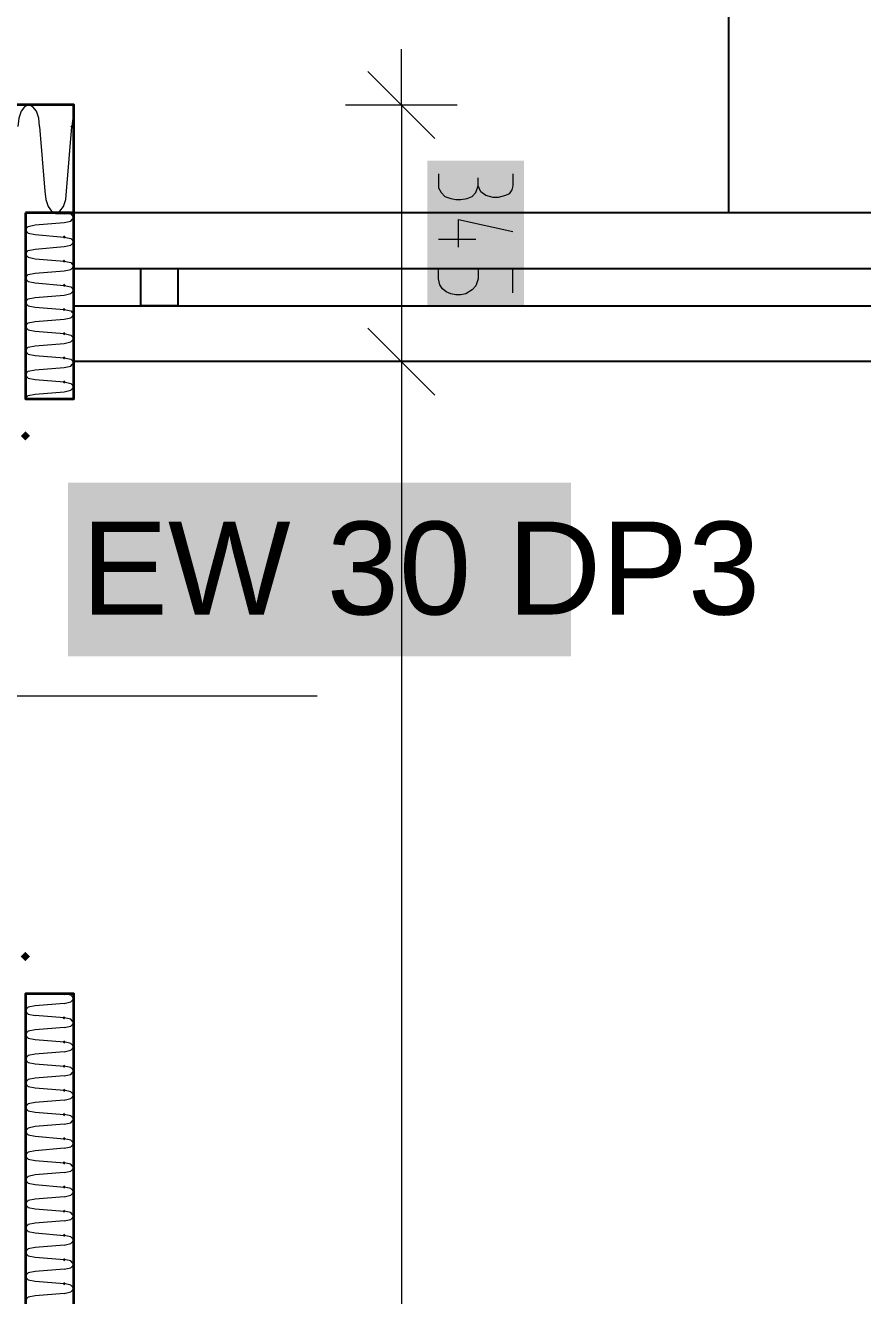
# Model space of a CAD drawing. Header units: millimetres. Extents: x 0 to 594, y 0 to 420.
# Drawn here: x 112.15 to 121, y 284.96 to 298.41 of the extents above; entities that cross this region are included whole.
import ezdxf

# ---------------------------------------------------------------- set-up
doc = ezdxf.new("R2010")
doc.units = ezdxf.units.MM
doc.header["$LTSCALE"] = 8
for name, color, linetype in [('PDF_Dvere', 7, 'Continuous'), ('PDF_Koty delkove', 7, 'Continuous'), ('PDF_Obecne 0.25', 7, 'Continuous'), ('PDF_Popis dveri', 7, 'Continuous'), ('PDF_Steny sendvic', 7, 'Continuous'), ('PDF_Text', 7, 'Continuous'), ('PDF_Zamecnicke vyrobky', 7, 'Continuous')]:
    doc.layers.add(name, color=color, linetype=linetype)
doc.layers.add('PDF_Popis PO dveri', color=7, linetype='Continuous', true_color=0xffffff)
doc.styles.add('PDF Arial', font='arial.ttf')

msp = doc.modelspace()

# ---------------------------------------------------------------- linework, layer by layer
at = {"layer": 'PDF_Dvere', "lineweight": 25, "transparency": 33554559}
for points in [[(112.146, 294.112), (112.195, 294.063), (112.097, 294.063), (112.146, 294.014)], [(112.146, 288.6), (112.195, 288.551), (112.097, 288.551), (112.146, 288.502)]]:
    msp.add_solid(points, dxfattribs=at)
at = {"layer": 'PDF_Koty delkove', "lineweight": 18}
for points in [[(116.124, 297.567), (116.124, 298.157)], [(115.769, 297.921), (116.478, 297.213)], [(115.533, 297.567), (116.124, 297.567), (116.714, 297.567)], [(116.124, 297.567), (116.124, 294.85), (116.124, 245.167), (116.124, 228.472), (116.124, 227.961), (116.124, 226.74), (116.124, 218.079), (116.124, 216.465), (116.124, 215.795)], [(116.517, 296.838), (116.517, 296.691), (116.544, 296.639), (116.584, 296.597), (116.649, 296.576), (116.702, 296.565), (116.754, 296.565), (116.82, 296.576), (116.872, 296.597), (116.911, 296.639), (116.938, 296.712)], [(117.305, 296.838), (117.305, 296.712), (117.292, 296.67), (117.265, 296.628), (117.226, 296.607), (117.148, 296.586), (117.095, 296.586), (117.017, 296.607), (116.964, 296.649), (116.938, 296.712), (116.938, 296.796)], [(116.728, 296.061), (116.728, 296.356)], [(116.728, 296.356), (117.305, 296.229)], [(116.517, 296.145), (116.911, 296.145)], [(117.305, 295.578), (117.305, 295.83), (116.938, 295.83), (116.938, 295.725), (116.911, 295.652), (116.872, 295.61), (116.806, 295.568), (116.754, 295.557), (116.702, 295.557), (116.649, 295.568), (116.597, 295.589), (116.558, 295.62), (116.531, 295.662), (116.517, 295.725), (116.517, 295.83)], [(115.769, 295.205), (116.478, 294.496)], [(115.533, 294.85), (116.124, 294.85), (116.714, 294.85)]]:
    msp.add_lwpolyline(points, dxfattribs=at)
at = {"layer": 'PDF_Koty delkove', "color": 7, "lineweight": 25, "true_color": 0xffffff, "transparency": 33554559}
msp.add_solid([(116.399, 296.978), (116.399, 295.44), (117.423, 296.978), (117.423, 295.44)], dxfattribs=at)
at = {"layer": 'PDF_Obecne 0.25', "lineweight": 25}
for points in [[(132.579, 296.425), (132.579, 301.15), (119.587, 301.15), (119.587, 296.425)], [(150.02, 296.425), (112.658, 296.425)], [(150.02, 294.85), (112.658, 294.85)]]:
    msp.add_lwpolyline(points, dxfattribs=at)
at = {"layer": 'PDF_Popis dveri', "lineweight": 18}
msp.add_lwpolyline([(115.232, 291.307), (104.831, 291.307)], dxfattribs=at)
at = {"layer": 'PDF_Popis PO dveri', "lineweight": 18, "transparency": 33554559}
msp.add_solid([(112.596, 291.73), (117.918, 291.73), (112.596, 293.567), (117.918, 293.567)], dxfattribs=at)
at = {"layer": 'PDF_Steny sendvic', "lineweight": 35}
for points in [[(112.464, 296.425), (112.658, 296.425), (112.658, 297.567), (100.65, 297.567)], [(112.658, 245.679), (112.658, 288.157), (112.146, 288.157), (112.146, 245.679)]]:
    msp.add_lwpolyline(points, dxfattribs=at)
at = {"layer": 'PDF_Steny sendvic', "lineweight": 9}
for points in [[(112.181, 297.567), (112.138, 297.549), (112.101, 297.5), (112.076, 297.426), (112.067, 297.339)], [(112.296, 297.339), (112.287, 297.426), (112.262, 297.5), (112.225, 297.549), (112.181, 297.567)], [(112.658, 297.459), (112.647, 297.426), (112.638, 297.339)], [(112.296, 297.339), (112.352, 296.653), (112.361, 296.566), (112.386, 296.491), (112.423, 296.441), (112.455, 296.425)], [(112.582, 296.653), (112.638, 297.339)], [(112.479, 296.425), (112.511, 296.441), (112.548, 296.491), (112.573, 296.566), (112.582, 296.653)], [(112.582, 296.653), (112.582, 296.653)], [(112.658, 296.374), (112.628, 296.41), (112.556, 296.425)], [(112.146, 296.251), (112.176, 296.282), (112.248, 296.297), (112.556, 296.323), (112.628, 296.338), (112.658, 296.374)], [(112.146, 296.241), (112.176, 296.21), (112.248, 296.195), (112.556, 296.169), (112.628, 296.154), (112.658, 296.118)], [(112.248, 296.195), (112.248, 296.195)], [(112.146, 295.995), (112.176, 296.026), (112.248, 296.042), (112.556, 296.067), (112.628, 296.082), (112.658, 296.118)], [(112.146, 295.985), (112.176, 295.954), (112.248, 295.939), (112.556, 295.913), (112.628, 295.898), (112.658, 295.862)], [(112.248, 295.939), (112.248, 295.939)], [(112.146, 295.74), (112.176, 295.771), (112.248, 295.786), (112.556, 295.811), (112.628, 295.826), (112.658, 295.862)], [(112.146, 295.729), (112.176, 295.698), (112.248, 295.683), (112.556, 295.657), (112.628, 295.642), (112.658, 295.606)], [(112.248, 295.683), (112.248, 295.683)], [(112.146, 295.484), (112.176, 295.515), (112.248, 295.53), (112.556, 295.555), (112.628, 295.57), (112.658, 295.606)], [(112.146, 295.473), (112.176, 295.442), (112.248, 295.427), (112.556, 295.402), (112.628, 295.387), (112.658, 295.35)], [(112.146, 295.228), (112.176, 295.259), (112.248, 295.274), (112.556, 295.299), (112.628, 295.314), (112.658, 295.35)], [(112.248, 295.427), (112.248, 295.427)], [(112.146, 295.217), (112.176, 295.186)], [(112.146, 294.972), (112.176, 295.003), (112.248, 295.018), (112.556, 295.043), (112.628, 295.058), (112.658, 295.094)], [(112.176, 295.186), (112.248, 295.171)], [(112.248, 295.171), (112.556, 295.146), (112.628, 295.131), (112.658, 295.094)], [(112.248, 295.171), (112.248, 295.171)], [(112.146, 294.961), (112.176, 294.93), (112.248, 294.915)], [(112.146, 294.716), (112.176, 294.747), (112.248, 294.762), (112.556, 294.787), (112.628, 294.802), (112.658, 294.839)], [(112.248, 294.915), (112.556, 294.89), (112.628, 294.875), (112.658, 294.839)], [(112.248, 294.915), (112.248, 294.915)], [(112.146, 294.705), (112.176, 294.674), (112.248, 294.659)], [(112.146, 294.46), (112.176, 294.491), (112.248, 294.506), (112.556, 294.531), (112.628, 294.546), (112.658, 294.583)], [(112.248, 294.659), (112.556, 294.634), (112.628, 294.619), (112.658, 294.583)], [(112.248, 294.659), (112.248, 294.659)], [(112.556, 288.055), (112.628, 288.07), (112.658, 288.106), (112.628, 288.142), (112.556, 288.157)], [(112.658, 288.106), (112.658, 288.106)], [(112.556, 288.055), (112.248, 288.03), (112.176, 288.015), (112.146, 287.984)], [(112.146, 287.973), (112.176, 287.942), (112.248, 287.927)], [(112.556, 287.799), (112.628, 287.814), (112.658, 287.85), (112.628, 287.887), (112.556, 287.902), (112.248, 287.927)], [(112.248, 287.927), (112.248, 287.927)], [(112.556, 287.799), (112.248, 287.774), (112.176, 287.759), (112.146, 287.728)], [(112.146, 287.717), (112.176, 287.686), (112.248, 287.671)], [(112.248, 287.671), (112.556, 287.646)], [(112.248, 287.671), (112.248, 287.671)], [(112.556, 287.543), (112.248, 287.518)], [(112.658, 287.594), (112.628, 287.631), (112.556, 287.646)], [(112.556, 287.543), (112.628, 287.558), (112.658, 287.594)], [(112.248, 287.518), (112.176, 287.503), (112.146, 287.472)], [(112.146, 287.461), (112.176, 287.43), (112.248, 287.415)], [(112.248, 287.415), (112.556, 287.39)], [(112.248, 287.415), (112.248, 287.415)], [(112.556, 287.287), (112.248, 287.262)], [(112.658, 287.339), (112.628, 287.375), (112.556, 287.39)], [(112.556, 287.287), (112.628, 287.302), (112.658, 287.339)], [(112.248, 287.262), (112.176, 287.247), (112.146, 287.216)], [(112.146, 287.205), (112.176, 287.174), (112.248, 287.159)], [(112.248, 287.159), (112.556, 287.134)], [(112.248, 287.159), (112.248, 287.159)], [(112.248, 287.006), (112.176, 286.991), (112.146, 286.96)], [(112.556, 287.031), (112.248, 287.006)], [(112.658, 287.083), (112.628, 287.119), (112.556, 287.134)], [(112.556, 287.031), (112.628, 287.046), (112.658, 287.083)], [(112.146, 286.949), (112.176, 286.918), (112.248, 286.903)], [(112.248, 286.903), (112.556, 286.878)], [(112.248, 286.903), (112.248, 286.903)], [(112.658, 286.827), (112.628, 286.863), (112.556, 286.878)], [(112.248, 286.75), (112.176, 286.735), (112.146, 286.704)], [(112.556, 286.776), (112.248, 286.75)], [(112.556, 286.776), (112.628, 286.791), (112.658, 286.827)], [(112.146, 286.693), (112.176, 286.662), (112.248, 286.647)], [(112.248, 286.647), (112.556, 286.622)], [(112.248, 286.647), (112.248, 286.647)], [(112.658, 286.571), (112.628, 286.607), (112.556, 286.622)], [(112.248, 286.494), (112.176, 286.479), (112.146, 286.448)], [(112.556, 286.52), (112.248, 286.494)], [(112.556, 286.52), (112.628, 286.535), (112.658, 286.571)], [(112.146, 286.437), (112.176, 286.406), (112.248, 286.391)], [(112.248, 286.391), (112.556, 286.366)], [(112.248, 286.391), (112.248, 286.391)], [(112.658, 286.315), (112.628, 286.351), (112.556, 286.366)], [(112.248, 286.238), (112.176, 286.223), (112.146, 286.192)], [(112.556, 286.264), (112.248, 286.238)], [(112.556, 286.264), (112.628, 286.279), (112.658, 286.315)], [(112.146, 286.182), (112.176, 286.151), (112.248, 286.136)], [(112.248, 286.136), (112.556, 286.11)], [(112.248, 286.136), (112.248, 286.136)], [(112.658, 286.059), (112.628, 286.095), (112.556, 286.11)], [(112.248, 285.982), (112.176, 285.967), (112.146, 285.936)], [(112.556, 286.008), (112.248, 285.982)], [(112.556, 286.008), (112.628, 286.023), (112.658, 286.059)], [(112.146, 285.926), (112.176, 285.895), (112.248, 285.88)], [(112.248, 285.88), (112.556, 285.854)], [(112.248, 285.88), (112.248, 285.88)], [(112.658, 285.803), (112.628, 285.839), (112.556, 285.854)], [(112.556, 285.752), (112.628, 285.767), (112.658, 285.803)], [(112.248, 285.727), (112.176, 285.712), (112.146, 285.681)], [(112.146, 285.67), (112.176, 285.639), (112.248, 285.624)], [(112.556, 285.752), (112.248, 285.727)], [(112.248, 285.624), (112.556, 285.598)], [(112.248, 285.624), (112.248, 285.624)], [(112.556, 285.496), (112.628, 285.511), (112.658, 285.547), (112.628, 285.583), (112.556, 285.598)], [(112.556, 285.496), (112.248, 285.471), (112.176, 285.456), (112.146, 285.425)], [(112.146, 285.414), (112.176, 285.383), (112.248, 285.368)], [(112.248, 285.368), (112.556, 285.342)], [(112.248, 285.368), (112.248, 285.368)], [(112.658, 285.291), (112.628, 285.327), (112.556, 285.342)], [(112.556, 285.24), (112.628, 285.255), (112.658, 285.291)], [(112.556, 285.24), (112.248, 285.215), (112.176, 285.2), (112.146, 285.169)], [(112.146, 285.158), (112.176, 285.127), (112.248, 285.112)], [(112.248, 285.112), (112.556, 285.087)], [(112.248, 285.112), (112.248, 285.112)], [(112.658, 285.035), (112.628, 285.072), (112.556, 285.087)], [(112.556, 284.984), (112.628, 284.999), (112.658, 285.035)], [(112.556, 284.984), (112.248, 284.959), (112.176, 284.944), (112.146, 284.913)]]:
    msp.add_lwpolyline(points, dxfattribs=at)
at = {"layer": 'PDF_Steny sendvic', "lineweight": 35}
msp.add_lwpolyline([(112.146, 296.425), (112.146, 294.457), (112.658, 294.457), (112.658, 296.425)], close=True, dxfattribs=at)
at = {"layer": 'PDF_Steny sendvic', "lineweight": 9, "transparency": 33554559}
for points in [[(112.638, 297.356), (112.656, 297.339), (112.62, 297.339), (112.638, 297.321)], [(112.573, 296.425), (112.556, 296.407), (112.538, 296.425)], [(112.556, 296.187), (112.573, 296.169), (112.538, 296.169), (112.556, 296.152)], [(112.556, 295.931), (112.573, 295.913), (112.538, 295.913), (112.556, 295.896)], [(112.556, 295.675), (112.573, 295.657), (112.538, 295.657), (112.556, 295.64)], [(112.556, 295.419), (112.573, 295.402), (112.538, 295.402), (112.556, 295.384)], [(112.556, 295.163), (112.573, 295.146), (112.538, 295.146), (112.556, 295.128)], [(112.556, 294.907), (112.573, 294.89), (112.538, 294.89), (112.556, 294.872)], [(112.556, 294.652), (112.573, 294.634), (112.538, 294.634), (112.556, 294.616)], [(112.573, 288.157), (112.556, 288.14), (112.538, 288.157)], [(112.556, 287.919), (112.573, 287.902), (112.538, 287.902), (112.556, 287.884)], [(112.556, 287.663), (112.573, 287.646), (112.538, 287.646), (112.556, 287.628)], [(112.556, 287.407), (112.573, 287.39), (112.538, 287.39), (112.556, 287.372)], [(112.556, 287.152), (112.573, 287.134), (112.538, 287.134), (112.556, 287.116)], [(112.556, 286.896), (112.573, 286.878), (112.538, 286.878), (112.556, 286.86)], [(112.556, 286.64), (112.573, 286.622), (112.538, 286.622), (112.556, 286.604)], [(112.556, 286.384), (112.573, 286.366), (112.538, 286.366), (112.556, 286.348)], [(112.556, 286.128), (112.573, 286.11), (112.538, 286.11), (112.556, 286.092)], [(112.556, 285.872), (112.573, 285.854), (112.538, 285.854), (112.556, 285.837)], [(112.556, 285.616), (112.573, 285.598), (112.538, 285.598), (112.556, 285.581)], [(112.556, 285.36), (112.573, 285.342), (112.538, 285.342), (112.556, 285.325)], [(112.556, 285.104), (112.573, 285.087), (112.538, 285.087), (112.556, 285.069)]]:
    msp.add_solid(points, dxfattribs=at)
at = {"layer": 'PDF_Zamecnicke vyrobky', "lineweight": 25}
for points in [[(112.658, 295.835), (150.02, 295.835)], [(112.658, 295.441), (150.02, 295.441)]]:
    msp.add_lwpolyline(points, dxfattribs=at)
msp.add_lwpolyline([(113.76, 295.835), (113.76, 295.441), (113.367, 295.441), (113.367, 295.835)], close=True, dxfattribs=at)

# ---------------------------------------------------------------- texts
at = {"layer": 'PDF_Text', "insert": (112.737, 292.657), "char_height": 0.9844, "attachment_point": 4, "style": 'PDF Arial'}
msp.add_mtext('EW 30 DP3', dxfattribs=at)

doc.saveas('drawing.dxf')
